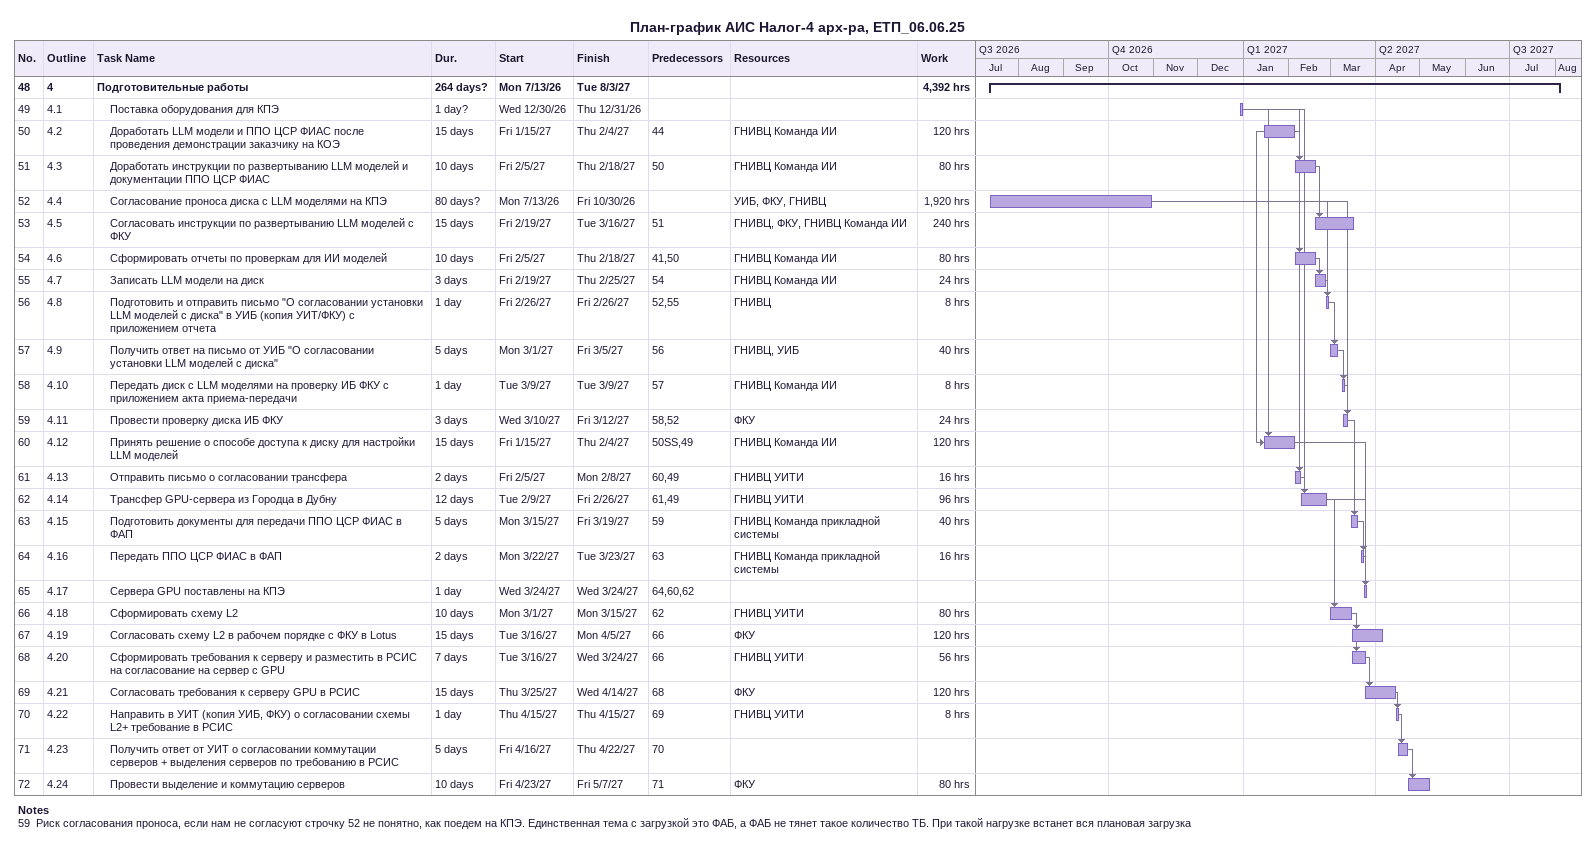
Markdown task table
План-график АИС Налог-4 арх-ра, ЕТП_06.06.25

| ID | WBS | Task | Duration | Start | Finish | Predecessors | Resources | Work (h) |
|---|---|---|---|---|---|---|---|---|
| 48 | 4 | **Подготовительные работы** | 264d? | 2026-07-13 | 2027-08-03 |  |  | 4392 |
| 49 | 4.1 | Поставка оборудования для КПЭ | 1d? | 2026-12-30 | 2026-12-31 |  |  |  |
| 50 | 4.2 | Доработать LLM модели и ППО ЦСР ФИАС после проведения демонстрации заказчику на КОЭ | 15d | 2027-01-15 | 2027-02-04 | 44 | ГНИВЦ Команда ИИ | 120 |
| 51 | 4.3 | Доработать инструкции по развертыванию LLM моделей и документации ППО ЦСР ФИАС | 10d | 2027-02-05 | 2027-02-18 | 50 | ГНИВЦ Команда ИИ | 80 |
| 52 | 4.4 | Согласование проноса диска с LLM моделями на КПЭ | 80d? | 2026-07-13 | 2026-10-30 |  | УИБ, ФКУ, ГНИВЦ | 1920 |
| 53 | 4.5 | Согласовать инструкции по развертыванию LLM моделей с ФКУ | 15d | 2027-02-19 | 2027-03-16 | 51 | ГНИВЦ, ФКУ, ГНИВЦ Команда ИИ | 240 |
| 54 | 4.6 | Сформировать отчеты по проверкам для ИИ моделей | 10d | 2027-02-05 | 2027-02-18 | 41, 50 | ГНИВЦ Команда ИИ | 80 |
| 55 | 4.7 | Записать LLM модели на диск | 3d | 2027-02-19 | 2027-02-25 | 54 | ГНИВЦ Команда ИИ | 24 |
| 56 | 4.8 | Подготовить и отправить письмо "О согласовании установки LLM моделей с диска" в УИБ (копия УИТ/ФКУ) с приложением отчета | 1d | 2027-02-26 | 2027-02-26 | 52, 55 | ГНИВЦ | 8 |
| 57 | 4.9 | Получить ответ на письмо от УИБ "О согласовании установки LLM моделей с диска" | 5d | 2027-03-01 | 2027-03-05 | 56 | ГНИВЦ, УИБ | 40 |
| 58 | 4.10 | Передать диск с LLM моделями на проверку ИБ ФКУ с приложением акта приема-передачи | 1d | 2027-03-09 | 2027-03-09 | 57 | ГНИВЦ Команда ИИ | 8 |
| 59 | 4.11 | Провести проверку диска ИБ ФКУ | 3d | 2027-03-10 | 2027-03-12 | 58, 52 | ФКУ | 24 |
| 60 | 4.12 | Принять решение о способе доступа к диску для настройки LLM моделей | 15d | 2027-01-15 | 2027-02-04 | 50SS, 49 | ГНИВЦ Команда ИИ | 120 |
| 61 | 4.13 | Отправить письмо о согласовании трансфера | 2d | 2027-02-05 | 2027-02-08 | 60, 49 | ГНИВЦ УИТИ | 16 |
| 62 | 4.14 | Трансфер GPU-сервера из Городца в Дубну | 12d | 2027-02-09 | 2027-02-26 | 61, 49 | ГНИВЦ УИТИ | 96 |
| 63 | 4.15 | Подготовить документы для передачи ППО ЦСР ФИАС в ФАП | 5d | 2027-03-15 | 2027-03-19 | 59 | ГНИВЦ Команда прикладной системы | 40 |
| 64 | 4.16 | Передать ППО ЦСР ФИАС в ФАП | 2d | 2027-03-22 | 2027-03-23 | 63 | ГНИВЦ Команда прикладной системы | 16 |
| 65 | 4.17 | Сервера GPU поставлены на КПЭ | 1d | 2027-03-24 | 2027-03-24 | 64, 60, 62 |  |  |
| 66 | 4.18 | Сформировать схему L2 | 10d | 2027-03-01 | 2027-03-15 | 62 | ГНИВЦ УИТИ | 80 |
| 67 | 4.19 | Согласовать схему L2 в рабочем порядке с ФКУ в Lotus | 15d | 2027-03-16 | 2027-04-05 | 66 | ФКУ | 120 |
| 68 | 4.20 | Сформировать требования к серверу и разместить в РСИС на согласование на сервер с GPU | 7d | 2027-03-16 | 2027-03-24 | 66 | ГНИВЦ УИТИ | 56 |
| 69 | 4.21 | Согласовать требования к серверу GPU в РСИС | 15d | 2027-03-25 | 2027-04-14 | 68 | ФКУ | 120 |
| 70 | 4.22 | Направить в УИТ (копия УИБ, ФКУ) о согласовании схемы L2+ требование в РСИС | 1d | 2027-04-15 | 2027-04-15 | 69 | ГНИВЦ УИТИ | 8 |
| 71 | 4.23 | Получить ответ от УИТ о согласовании коммутации серверов + выделения серверов по требованию в РСИС | 5d | 2027-04-16 | 2027-04-22 | 70 |  |  |
| 72 | 4.24 | Провести выделение и коммутацию серверов | 10d | 2027-04-23 | 2027-05-07 | 71 | ФКУ | 80 |

Notes
- 59: Риск согласования проноса, если нам не согласуют строчку 52 не понятно, как поедем на КПЭ. Единственная тема с загрузкой это ФАБ, а ФАБ не тянет такое количество ТБ. При такой нагрузке встанет вся плановая загрузка
